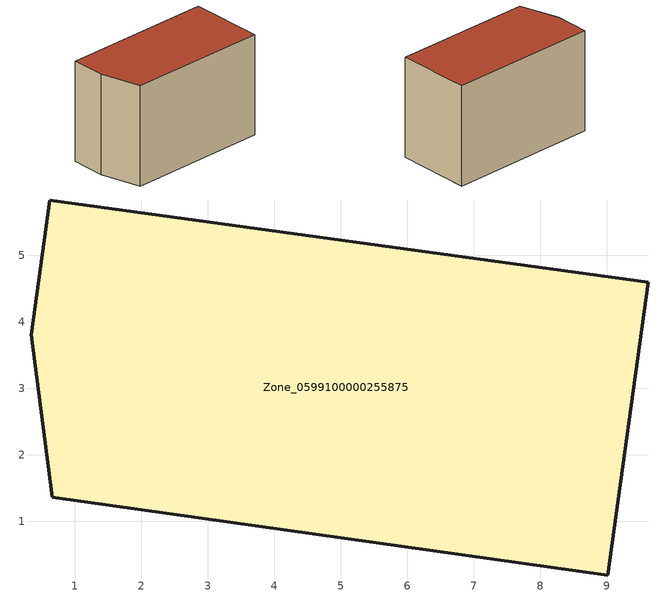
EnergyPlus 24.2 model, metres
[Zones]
Zone_0599100000255875
 floor ground (C_G): 0.67,1.36 0.35,3.8 0.63,5.83 9.62,4.59 9.02,0.19 z0
 wall outside (C_F): 0.35,3.8 0.67,1.36 9.02,0.19 9.62,4.59 0.63,5.83 0.35,3.8 z0:6.12
 roof outside (C_R): 9.02,0.19 9.62,4.59 0.63,5.83 0.35,3.8 0.67,1.36 z6.12
[BUILDING]
Pand.0599100000255875: North Axis=0; Terrain=City; Loads Convergence Tolerance Value=0.04; Temperature Convergence Tolerance Value=0.4; Solar Distribution=FullExterior; Maximum Number of Warmup Days=25; Minimum Number of Warmup Days=1
[Site:Location]
Rotterdam.The.Hague.AP_ZH_NLD Design_Conditions: Latitude=51.96; Longitude=4.45; Time Zone=1; Elevation=-4.5
[SITE:GROUNDTEMPERATURE:BUILDINGSURFACE]
18, 18, 18, 18, 18, 18, 18, 18, 18, 18, 18, 18
[MATERIAL] Thermal Absorptance=0.9; Solar Absorptance=0.7; Visible Absorptance=0.7
Name | Roughness | Thickness | Conductivity | Density | Specific Heat
G.TC.1946-1964 | MediumSmooth | 0.15 | 1 | 540 | 1210
F.TC.1946-1964 | Rough | 0.3 | 0.857143 | 1920 | 840
R.TC.1946-1964 | MediumRough | 0.2 | 0.235294 | 1500 | 1000
[CONSTRUCTION]
C_G: G.TC.1946-1964
C_F: F.TC.1946-1964
C_R: R.TC.1946-1964
[ZONE]
Zone_0599100000255875: Type=1; Multiplier=1; Ceiling Height=Autocalculate; Volume=Autocalculate; Floor Area=autocalculate; Part of Total Floor Area=Yes
[ZONEINFILTRATION:DESIGNFLOWRATE]
Infil_Zone_0599100000255875: Zone or ZoneList or Space or SpaceList=Zone_0599100000255875; Schedule=AlwaysOn; Design Flow Rate Calculation Method=Flow/Area; Flow Rate per Floor Area=0.003; Constant Term Coefficient=1; Temperature Term Coefficient=0; Velocity Term Coefficient=0; Velocity Squared Term Coefficient=0
[HVACTEMPLATE:ZONE:IDEALLOADSAIRSYSTEM]
Zone_0599100000255875: Maximum Heating Supply Air Temperature=50; Minimum Cooling Supply Air Temperature=13; Maximum Heating Supply Air Humidity Ratio=0.0156; Minimum Cooling Supply Air Humidity Ratio=0.0077; Heating Limit=NoLimit; Cooling Limit=NoLimit; Dehumidification Control Type=ConstantSensibleHeatRatio; Cooling Sensible Heat Ratio=0.7; Dehumidification Setpoint=60; Humidification Control Type=None; Humidification Setpoint=30; Outdoor Air Method=None; Outdoor Air Flow Rate per Person=0.00944; Outdoor Air Flow Rate per Zone Floor Area=0; Outdoor Air Flow Rate per Zone=0; Demand Controlled Ventilation Type=None; Outdoor Air Economizer Type=NoEconomizer; Heat Recovery Type=None; Sensible Heat Recovery Effectiveness=0.7; Latent Heat Recovery Effectiveness=0.65
[ZONECONTROL:THERMOSTAT]
ThermostatControl_Zone_0599100000255875: Zone or ZoneList=Zone_0599100000255875; Control Type Schedule=DualSetpointControlType; Control 1=Thermostat_Zone_0599100000255875; Temperature Difference Between Cutout And Setpoint=0
[THERMOSTATSETPOINT:DUALSETPOINT]
Thermostat_Zone_0599100000255875: Heating Setpoint Temperature Schedule=HeatingSetpoint_Zone_0599100000255875; Cooling Setpoint Temperature Schedule=CoolingSetpoint_Zone_0599100000255875
[SCHEDULE:COMPACT]
HeatingSetpoint_Zone_0599100000255875: Through: 12/31, For: AllDays, Until: 24:00, 21
CoolingSetpoint_Zone_0599100000255875: Through: 12/31, For: AllDays, Until: 24:00, 24
DualSetpointControlType: Through: 12/31, For: AllDays, Until: 24:00, 4
AlwaysOn: Through: 12/31, For: AllDays, Until: 24:00, 1
